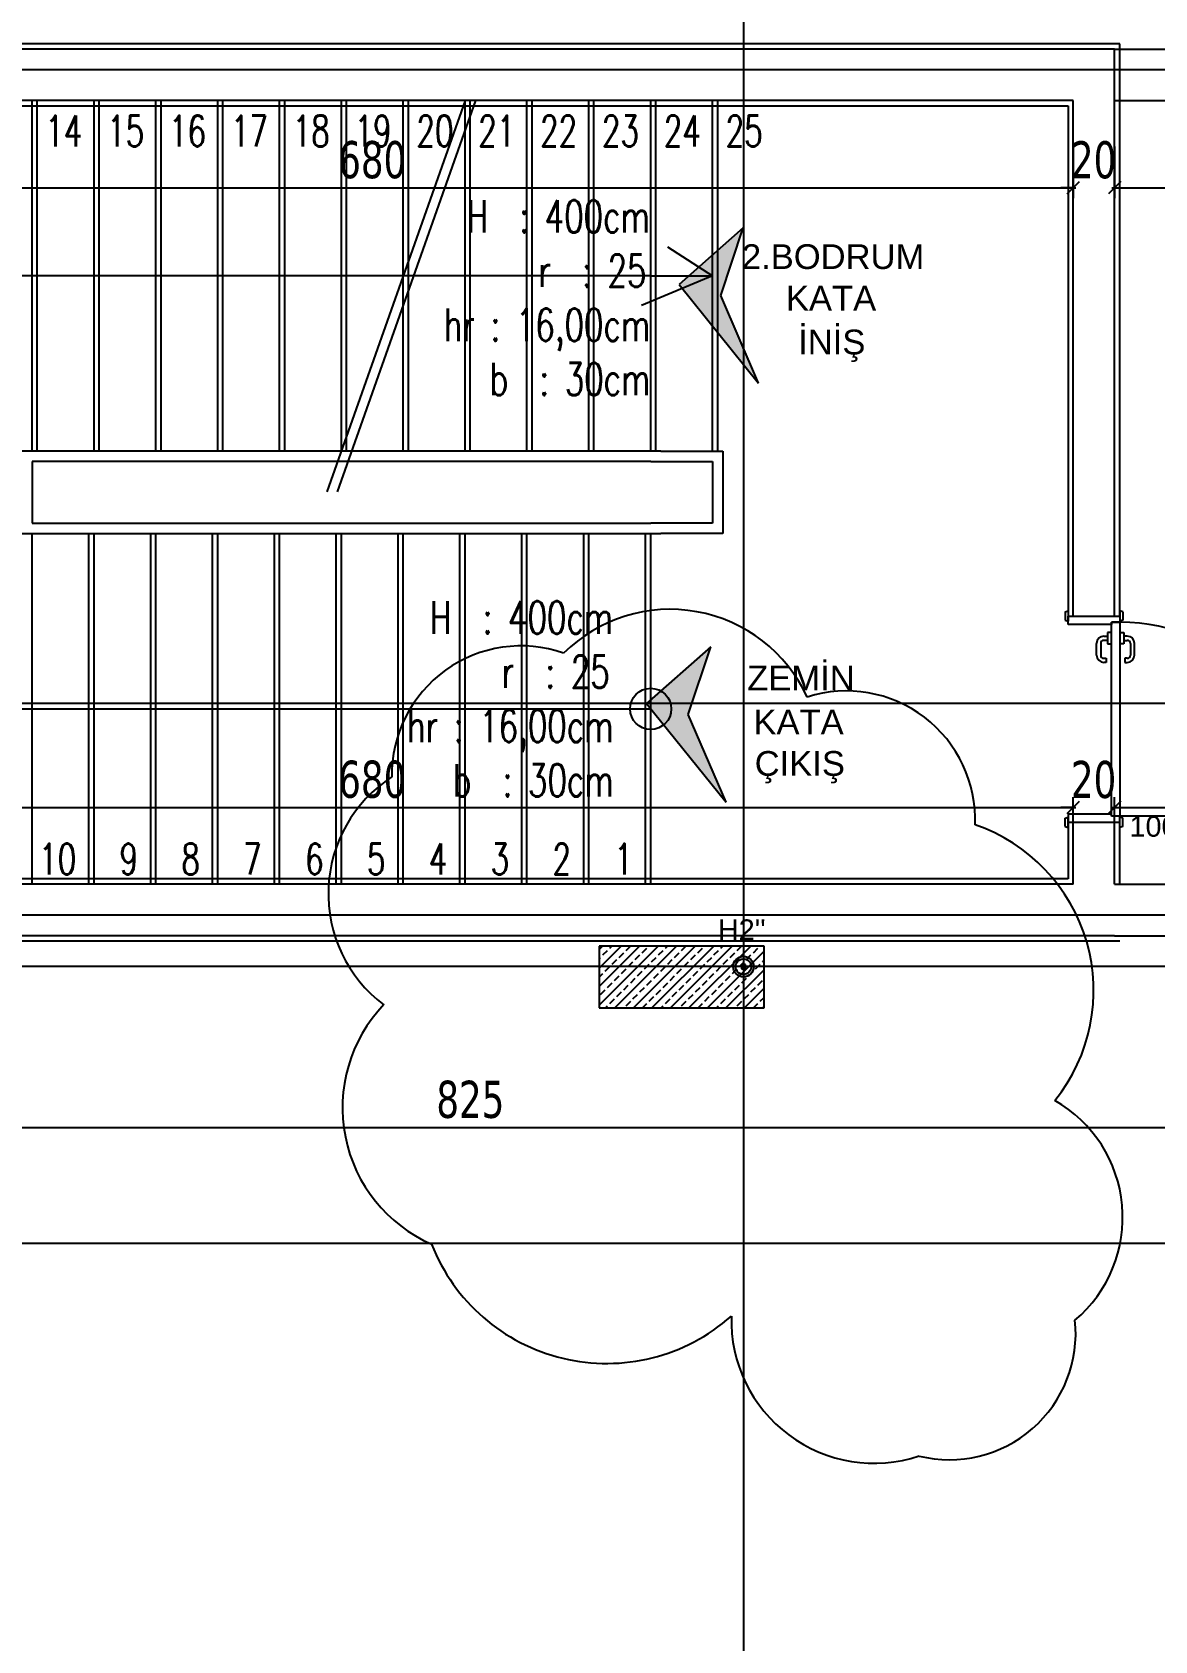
# Model space of a CAD drawing. Header units: millimetres. Extents: x 43168.9 to 43194.6, y -25545.1 to -25543.4.
# Drawn here: x 43170.3919 to 43170.5008, y -25544.6193 to -25544.4633 of the extents above; entities that cross this region are included whole.
import ezdxf
from ezdxf.enums import TextEntityAlignment as Align

# ---------------------------------------------------------------- set-up
doc = ezdxf.new("R2010")
doc.units = ezdxf.units.MM
doc.header["$LTSCALE"] = 200
for name, pattern in [('DASHDOT', [1, 0.5, -0.25, 0, -0.25]), ('DASHDOT2', [0.5, 0.25, -0.125, 0, -0.125]), ('HIDDEN2', [0.1875, 0.125, -0.0625])]:
    doc.linetypes.add(name, pattern=pattern)
for name, color, linetype in [('aks_sgh', 5, 'DASHDOT2'), ('dograma_sgh', 43, 'Continuous'), ('duv_sgh', 4, 'Continuous'), ('izd-alt_sgh', 8, 'HIDDEN2'), ('kesitcizgisi_sgh', 22, 'Continuous'), ('kolon-b.a_sgh', 6, 'Continuous'), ('merdi_sgh', 3, 'Continuous'), ('olcuic_sgh', 183, 'Continuous'), ('poz_sgh', 12, 'Continuous'), ('sembol_sgh', 8, 'Continuous'), ('siva_sgh', 145, 'Continuous'), ('tarama-betonarme_sgh', 223, 'Continuous'), ('yazi-genel_sgh', 7, 'Continuous'), ('yazi-merdi_sgh', 9, 'Continuous')]:
    doc.layers.add(name, color=color, linetype=linetype)
doc.styles.add('1-200', font='arial.ttf', dxfattribs={"height": 60})
doc.styles.add('dim', font='VERDANA.TTF', dxfattribs={"width": 0.7})
doc.styles.add('text2', font='arial.ttf')
doc.styles.add('text3', font='simplex8.shx', dxfattribs={"width": 0.7})

msp = doc.modelspace()

# ---------------------------------------------------------------- hatches: boundary and pattern name
for points in [[(43170.46086, -25544.48227), (43170.45465, -25544.48775), (43170.46234, -25544.49732), (43170.45867, -25544.48883)], [(43170.4577, -25544.52291), (43170.45149, -25544.52839), (43170.45919, -25544.53797), (43170.45552, -25544.52947)]]:
    msp.add_hatch(color=251).paths.add_polyline_path(points)
h = msp.add_hatch(color=256)
edge = h.paths.add_edge_path()
edge.add_arc((43170.46088, -25544.55392), 0.001, 0, 360)
edge = h.paths.add_edge_path(flags=16)
edge.add_arc((43170.46088, -25544.55392), 0.00075, 0, 360)

# ---------------------------------------------------------------- linework, layer by layer
at = {"color": 0, "linetype": 'ByBlock', "lineweight": -2}
for p, q in [((43170.49228, -25544.47897), (43170.49348, -25544.47777)), ((43170.49228, -25544.47897), (43170.49348, -25544.47777)), ((43170.49748, -25544.47777), (43170.49628, -25544.47897)), ((43170.49748, -25544.47777), (43170.49628, -25544.47897)), ((43170.49228, -25544.53907), (43170.49348, -25544.53787)), ((43170.49228, -25544.53907), (43170.49348, -25544.53787)), ((43170.49748, -25544.53787), (43170.49628, -25544.53907)), ((43170.49748, -25544.53787), (43170.49628, -25544.53907)), ((43170.46108, -25544.55372), (43170.46068, -25544.55372)), ((43170.46068, -25544.55372), (43170.46068, -25544.55412)), ((43170.46095, -25544.55385), (43170.46081, -25544.55399)), ((43170.46095, -25544.55399), (43170.46081, -25544.55385)), ((43170.46108, -25544.55412), (43170.46108, -25544.55372)), ((43170.46068, -25544.55412), (43170.46108, -25544.55412))]:
    msp.add_line(p, q, dxfattribs=at)
at = {"color": 0}
for p, q in [((43170.46086, -25544.48227), (43170.45465, -25544.48775)), ((43170.45867, -25544.48883), (43170.46086, -25544.48227)), ((43170.45465, -25544.48775), (43170.46234, -25544.49732)), ((43170.46234, -25544.49732), (43170.45867, -25544.48883)), ((43170.4577, -25544.52291), (43170.45149, -25544.52839)), ((43170.45552, -25544.52947), (43170.4577, -25544.52291)), ((43170.45149, -25544.52839), (43170.45919, -25544.53797)), ((43170.45919, -25544.53797), (43170.45552, -25544.52947))]:
    msp.add_line(p, q, dxfattribs=at)
at = {"color": 0, "linetype": 'Continuous', "lineweight": -2}
for radius in [0.001, 0.00075]:
    msp.add_circle((43170.46088, -25544.55392), radius, dxfattribs=at)
for centre, radius, start, end in [((43170.45376, -25544.53392), 0.01466, 24.7819, 134.7819), ((43170.4393, -25544.53535), 0.01254, 70.778, 180.778), ((43170.47087, -25544.53967), 0.01249, 357.7071, 107.7071), ((43170.4341, -25544.54684), 0.01349, 122.9897, 232.9897), ((43170.47786, -25544.55625), 0.01699, 321.1707, 71.1707), ((43170.43645, -25544.5676), 0.01447, 136.3145, 246.3145), ((43170.48461, -25544.57824), 0.01306, 310.1966, 60.1966), ((43170.44761, -25544.57416), 0.01825, 201.5094, 311.5094), ((43170.47356, -25544.58823), 0.01386, 178.3368, 288.3368), ((43170.48087, -25544.58951), 0.01224, 256.0702, 6.0702)]:
    msp.add_arc(centre, radius, start, end)
at = {"layer": 'aks_sgh'}
for p, q in [((43170.46088, -25543.74092), (43170.46088, -25544.78992)), ((43171.17088, -25544.46692), (43170.19488, -25544.46692)), ((43171.17088, -25544.54892), (43170.19488, -25544.54892)), ((43171.17088, -25544.55392), (43170.19488, -25544.55392))]:
    msp.add_line(p, q, dxfattribs=at)
at = {"layer": 'dograma_sgh'}
for p, q in [((43170.49208, -25544.51952), (43170.49238, -25544.51942)), ((43170.49208, -25544.51952), (43170.49208, -25544.52032)), ((43170.49238, -25544.51942), (43170.49238, -25544.52042)), ((43170.49768, -25544.51952), (43170.49738, -25544.51942)), ((43170.49738, -25544.51942), (43170.49738, -25544.52042)), ((43170.49768, -25544.51952), (43170.49768, -25544.52032)), ((43170.49208, -25544.52032), (43170.49238, -25544.52042)), ((43170.49238, -25544.51992), (43170.49738, -25544.51992)), ((43170.49238, -25544.52072), (43170.49238, -25544.51992)), ((43170.49658, -25544.52072), (43170.49238, -25544.52072)), ((43170.49658, -25544.52052), (43170.49738, -25544.52052)), ((43170.49658, -25544.53932), (43170.49658, -25544.52052)), ((43170.49708, -25544.52052), (43170.49658, -25544.52052)), ((43170.49658, -25544.52052), (43170.49658, -25544.52072)), ((43170.49738, -25544.52052), (43170.49708, -25544.52052)), ((43170.49738, -25544.51992), (43170.49738, -25544.52052)), ((43170.49768, -25544.52032), (43170.49738, -25544.52042)), ((43170.49738, -25544.52052), (43170.49738, -25544.53932)), ((43170.49514, -25544.52371), (43170.49514, -25544.52257)), ((43170.49554, -25544.52257), (43170.49554, -25544.52371)), ((43170.49584, -25544.52187), (43170.49618, -25544.52187)), ((43170.49618, -25544.52227), (43170.49584, -25544.52227)), ((43170.49658, -25544.52152), (43170.49618, -25544.52152)), ((43170.49618, -25544.52152), (43170.49618, -25544.52262)), ((43170.49618, -25544.52262), (43170.49658, -25544.52262)), ((43170.49738, -25544.52152), (43170.49778, -25544.52152)), ((43170.49778, -25544.52262), (43170.49738, -25544.52262)), ((43170.49778, -25544.52152), (43170.49778, -25544.52262)), ((43170.49812, -25544.52187), (43170.49778, -25544.52187)), ((43170.49778, -25544.52227), (43170.49812, -25544.52227)), ((43170.49842, -25544.52257), (43170.49842, -25544.52371)), ((43170.49882, -25544.52371), (43170.49882, -25544.52257)), ((43170.49584, -25544.52401), (43170.49608, -25544.52401)), ((43170.49608, -25544.52401), (43170.49608, -25544.52441)), ((43170.49812, -25544.52401), (43170.49788, -25544.52401)), ((43170.49788, -25544.52401), (43170.49788, -25544.52441)), ((43170.49608, -25544.52441), (43170.49584, -25544.52441)), ((43170.49788, -25544.52441), (43170.49812, -25544.52441)), ((43170.49208, -25544.53952), (43170.49238, -25544.53942)), ((43170.49208, -25544.54032), (43170.49208, -25544.53952)), ((43170.49658, -25544.53912), (43170.49238, -25544.53912)), ((43170.49238, -25544.53912), (43170.49238, -25544.53992)), ((43170.49238, -25544.54042), (43170.49238, -25544.53942)), ((43170.49238, -25544.53992), (43170.49738, -25544.53992)), ((43170.49658, -25544.53932), (43170.49658, -25544.53912)), ((43170.49738, -25544.53932), (43170.49658, -25544.53932)), ((43170.49708, -25544.53932), (43170.49658, -25544.53932)), ((43170.49738, -25544.53932), (43170.49708, -25544.53932)), ((43170.49738, -25544.53992), (43170.49738, -25544.53932)), ((43170.49768, -25544.53952), (43170.49738, -25544.53942)), ((43170.49738, -25544.54042), (43170.49738, -25544.53942)), ((43170.49768, -25544.54032), (43170.49768, -25544.53952)), ((43170.49208, -25544.54032), (43170.49238, -25544.54042)), ((43170.49768, -25544.54032), (43170.49738, -25544.54042))]:
    msp.add_line(p, q, dxfattribs=at)
at = {"layer": 'dograma_sgh', "color": 145}
msp.add_line((43170.51618, -25544.53932), (43170.49738, -25544.53932), dxfattribs=at)
msp.add_arc((43170.49738, -25544.53932), 0.0188, 0, 90, dxfattribs=at)
at = {"layer": 'dograma_sgh'}
for centre, radius, start, end in [((43170.49584, -25544.52257), 0.0007, 90, 180), ((43170.49584, -25544.52257), 0.0003, 90, 180), ((43170.49812, -25544.52257), 0.0007, 360, 90), ((43170.49812, -25544.52257), 0.0003, 360, 90), ((43170.49584, -25544.52371), 0.0007, 180, 270), ((43170.49584, -25544.52371), 0.0003, 180, 270), ((43170.49812, -25544.52371), 0.0003, 270, 360), ((43170.49812, -25544.52371), 0.0007, 270, 360)]:
    msp.add_arc(centre, radius, start, end, dxfattribs=at)
at = {"layer": 'duv_sgh'}
for p, q in [((43170.49688, -25544.46492), (43170.35188, -25544.46492)), ((43170.49688, -25544.46492), (43170.51688, -25544.46492)), ((43170.49688, -25544.51992), (43170.49688, -25544.46492)), ((43170.49288, -25544.46992), (43170.35688, -25544.46992)), ((43170.49288, -25544.51992), (43170.49288, -25544.46992)), ((43170.49688, -25544.46992), (43170.51688, -25544.46992)), ((43170.49238, -25544.51992), (43170.49738, -25544.51992)), ((43170.49238, -25544.53992), (43170.49738, -25544.53992)), ((43170.49288, -25544.54592), (43170.49288, -25544.53992)), ((43170.49688, -25544.54592), (43170.49688, -25544.53992)), ((43170.49288, -25544.54592), (43170.35688, -25544.54592)), ((43170.49688, -25544.54592), (43170.51688, -25544.54592)), ((43170.49688, -25544.54592), (43170.49688, -25544.54592)), ((43170.49688, -25544.55092), (43170.35188, -25544.55092)), ((43170.49688, -25544.55092), (43170.51688, -25544.55092))]:
    msp.add_line(p, q, dxfattribs=at)
at = {"layer": 'izd-alt_sgh'}
for p, q in [((43170.39238, -25544.50392), (43170.39238, -25544.46992)), ((43170.39838, -25544.50392), (43170.39838, -25544.46992)), ((43170.40438, -25544.50392), (43170.40438, -25544.46992)), ((43170.41038, -25544.50392), (43170.41038, -25544.46992)), ((43170.41638, -25544.50392), (43170.41638, -25544.46992)), ((43170.42238, -25544.50392), (43170.42238, -25544.46992)), ((43170.42838, -25544.50392), (43170.42838, -25544.46992)), ((43170.43438, -25544.50392), (43170.43438, -25544.46992)), ((43170.44038, -25544.50392), (43170.44038, -25544.46992)), ((43170.44638, -25544.50392), (43170.44638, -25544.46992)), ((43170.45238, -25544.50392), (43170.45238, -25544.46992)), ((43170.45838, -25544.50392), (43170.45838, -25544.46992)), ((43170.39738, -25544.54592), (43170.39738, -25544.51192)), ((43170.40338, -25544.54592), (43170.40338, -25544.51192)), ((43170.40938, -25544.54592), (43170.40938, -25544.51192)), ((43170.41538, -25544.54592), (43170.41538, -25544.51192)), ((43170.42138, -25544.54592), (43170.42138, -25544.51192)), ((43170.42738, -25544.54592), (43170.42738, -25544.51192)), ((43170.43338, -25544.54592), (43170.43338, -25544.51192)), ((43170.43938, -25544.54592), (43170.43938, -25544.51192)), ((43170.44538, -25544.54592), (43170.44538, -25544.51192)), ((43170.45138, -25544.54592), (43170.45138, -25544.51192))]:
    msp.add_line(p, q, dxfattribs=at)
at = {"layer": 'kesitcizgisi_sgh', "linetype": 'DASHDOT'}
msp.add_line((43170.24963, -25544.52837), (43171.04213, -25544.52837), dxfattribs=at)
at = {"layer": 'kolon-b.a_sgh'}
for p, q in [((43170.46288, -25544.55192), (43170.44688, -25544.55192)), ((43170.44688, -25544.55192), (43170.44688, -25544.55792)), ((43170.46288, -25544.55792), (43170.46288, -25544.55192)), ((43170.44688, -25544.55792), (43170.46288, -25544.55792))]:
    msp.add_line(p, q, dxfattribs=at)
at = {"layer": 'merdi_sgh'}
for p, q in [((43170.39188, -25544.50392), (43170.39188, -25544.46992)), ((43170.39788, -25544.50392), (43170.39788, -25544.46992)), ((43170.40388, -25544.50392), (43170.40388, -25544.46992)), ((43170.40988, -25544.50392), (43170.40988, -25544.46992)), ((43170.41588, -25544.50392), (43170.41588, -25544.46992)), ((43170.42188, -25544.50392), (43170.42188, -25544.46992)), ((43170.42788, -25544.50392), (43170.42788, -25544.46992)), ((43170.43388, -25544.50392), (43170.43388, -25544.46992)), ((43170.43988, -25544.50392), (43170.43988, -25544.46992)), ((43170.44588, -25544.50392), (43170.44588, -25544.46992)), ((43170.45188, -25544.50392), (43170.45188, -25544.46992)), ((43170.45788, -25544.50392), (43170.45788, -25544.46992)), ((43170.39188, -25544.54592), (43170.39188, -25544.51192)), ((43170.39788, -25544.54592), (43170.39788, -25544.51192)), ((43170.40388, -25544.54592), (43170.40388, -25544.51192)), ((43170.40988, -25544.54592), (43170.40988, -25544.51192)), ((43170.41588, -25544.54592), (43170.41588, -25544.51192)), ((43170.42188, -25544.54592), (43170.42188, -25544.51192)), ((43170.42788, -25544.54592), (43170.42788, -25544.51192)), ((43170.43388, -25544.54592), (43170.43388, -25544.51192)), ((43170.43988, -25544.54592), (43170.43988, -25544.51192)), ((43170.44588, -25544.54592), (43170.44588, -25544.51192)), ((43170.45188, -25544.54592), (43170.45188, -25544.51192))]:
    msp.add_line(p, q, dxfattribs=at)
at = {"layer": 'merdi_sgh', "color": 43}
for p, q in [((43170.39688, -25544.50392), (43170.39088, -25544.50392)), ((43170.45288, -25544.50392), (43170.39688, -25544.50392)), ((43170.45288, -25544.50392), (43170.45888, -25544.50392)), ((43170.45888, -25544.50392), (43170.45888, -25544.51192)), ((43170.39788, -25544.50492), (43170.39188, -25544.50492)), ((43170.39188, -25544.50492), (43170.39188, -25544.51092)), ((43170.45188, -25544.50492), (43170.39788, -25544.50492)), ((43170.45188, -25544.50492), (43170.45788, -25544.50492)), ((43170.45788, -25544.50492), (43170.45788, -25544.51092)), ((43170.39188, -25544.51092), (43170.39788, -25544.51092)), ((43170.39788, -25544.51092), (43170.45188, -25544.51092)), ((43170.45788, -25544.51092), (43170.45188, -25544.51092)), ((43170.39088, -25544.51192), (43170.39688, -25544.51192)), ((43170.39688, -25544.51192), (43170.45288, -25544.51192)), ((43170.45888, -25544.51192), (43170.45288, -25544.51192))]:
    msp.add_line(p, q, dxfattribs=at)
at = {"layer": 'olcuic_sgh'}
for p, q in [((43170.49288, -25544.47437), (43170.49288, -25544.47937)), ((43170.49288, -25544.47437), (43170.49288, -25544.47937)), ((43170.49688, -25544.47437), (43170.49688, -25544.47937)), ((43170.49688, -25544.47437), (43170.49688, -25544.47937)), ((43170.35663, -25544.47837), (43170.49313, -25544.47837)), ((43170.49288, -25544.47837), (43170.49168, -25544.47837)), ((43170.49663, -25544.47837), (43170.54113, -25544.47837)), ((43170.49688, -25544.47837), (43170.49808, -25544.47837)), ((43170.49288, -25544.54247), (43170.49288, -25544.53747)), ((43170.49288, -25544.54247), (43170.49288, -25544.53747)), ((43170.49688, -25544.54247), (43170.49688, -25544.53747)), ((43170.49688, -25544.54247), (43170.49688, -25544.53747)), ((43170.35663, -25544.53847), (43170.49313, -25544.53847)), ((43170.49288, -25544.53847), (43170.49168, -25544.53847)), ((43170.49663, -25544.53847), (43170.51713, -25544.53847)), ((43170.49688, -25544.53847), (43170.49808, -25544.53847)), ((43170.35163, -25544.56951), (43170.51713, -25544.56951)), ((43170.35163, -25544.58076), (43171.02013, -25544.58076))]:
    msp.add_line(p, q, dxfattribs=at)
at = {"layer": 'sembol_sgh'}
for p, q in [((43170.43388, -25544.46992), (43170.42048, -25544.50788)), ((43170.43488, -25544.46992), (43170.42148, -25544.50788)), ((43170.45351, -25544.48409), (43170.45788, -25544.48692)), ((43170.45188, -25544.48692), (43170.37988, -25544.48692)), ((43170.45788, -25544.48692), (43170.451, -25544.48979)), ((43170.45188, -25544.48692), (43170.45788, -25544.48692)), ((43170.37988, -25544.52892), (43170.44588, -25544.52892)), ((43170.44588, -25544.52892), (43170.45188, -25544.52892))]:
    msp.add_line(p, q, dxfattribs=at)
msp.add_circle((43170.45188, -25544.52892), 0.002, dxfattribs=at)
at = {"layer": 'siva_sgh'}
for p, q in [((43170.49738, -25544.46442), (43170.35138, -25544.46442)), ((43170.49738, -25544.51992), (43170.49738, -25544.46442)), ((43170.35138, -25544.47042), (43170.49238, -25544.47042)), ((43170.49238, -25544.47042), (43170.49238, -25544.51992)), ((43170.49238, -25544.53992), (43170.49238, -25544.54542)), ((43170.49738, -25544.54592), (43170.49738, -25544.53992)), ((43170.49238, -25544.54542), (43170.35138, -25544.54542)), ((43170.35138, -25544.55142), (43170.49738, -25544.55142)), ((43170.49738, -25544.55142), (43170.49738, -25544.55142))]:
    msp.add_line(p, q, dxfattribs=at)
at = {"layer": 'tarama-betonarme_sgh'}
for p, q in [((43170.44688, -25544.55226), (43170.44722, -25544.55192)), ((43170.44688, -25544.55406), (43170.44901, -25544.55192)), ((43170.44688, -25544.55585), (43170.45081, -25544.55192)), ((43170.44688, -25544.55765), (43170.45261, -25544.55192)), ((43170.44724, -25544.55279), (43170.44769, -25544.55234)), ((43170.44792, -25544.55212), (43170.44812, -25544.55192)), ((43170.4484, -25544.55792), (43170.4544, -25544.55192)), ((43170.44949, -25544.55234), (43170.44991, -25544.55192)), ((43170.4502, -25544.55792), (43170.4562, -25544.55192)), ((43170.45106, -25544.55257), (43170.45151, -25544.55212)), ((43170.452, -25544.55792), (43170.458, -25544.55192)), ((43170.45263, -25544.55279), (43170.45308, -25544.55234)), ((43170.45331, -25544.55212), (43170.4535, -25544.55192)), ((43170.45379, -25544.55792), (43170.45979, -25544.55192)), ((43170.45488, -25544.55234), (43170.4553, -25544.55192)), ((43170.45559, -25544.55792), (43170.46159, -25544.55192)), ((43170.45645, -25544.55257), (43170.4569, -25544.55212)), ((43170.45802, -25544.55279), (43170.45847, -25544.55234)), ((43170.45869, -25544.55212), (43170.45889, -25544.55192)), ((43170.46027, -25544.55234), (43170.46069, -25544.55192)), ((43170.46184, -25544.55257), (43170.46229, -25544.55212)), ((43170.44688, -25544.55316), (43170.44702, -25544.55302)), ((43170.44747, -25544.55436), (43170.44792, -25544.55391)), ((43170.44814, -25544.55369), (43170.44859, -25544.55324)), ((43170.44882, -25544.55302), (43170.44927, -25544.55257)), ((43170.44971, -25544.55391), (43170.45016, -25544.55346)), ((43170.45039, -25544.55324), (43170.45084, -25544.55279)), ((43170.45129, -25544.55414), (43170.45173, -25544.55369)), ((43170.45196, -25544.55346), (43170.45241, -25544.55302)), ((43170.45286, -25544.55436), (43170.45331, -25544.55391)), ((43170.45353, -25544.55369), (43170.45398, -25544.55324)), ((43170.4542, -25544.55302), (43170.45465, -25544.55257)), ((43170.4551, -25544.55391), (43170.45555, -25544.55346)), ((43170.45578, -25544.55324), (43170.45623, -25544.55279)), ((43170.45667, -25544.55414), (43170.45712, -25544.55369)), ((43170.45735, -25544.55346), (43170.4578, -25544.55302)), ((43170.45738, -25544.55792), (43170.46288, -25544.55242)), ((43170.45825, -25544.55436), (43170.45869, -25544.55391)), ((43170.45892, -25544.55369), (43170.45937, -25544.55324)), ((43170.45959, -25544.55302), (43170.46004, -25544.55257)), ((43170.46049, -25544.55391), (43170.46094, -25544.55346)), ((43170.46116, -25544.55324), (43170.46161, -25544.55279)), ((43170.46206, -25544.55414), (43170.46251, -25544.55369)), ((43170.46274, -25544.55346), (43170.46288, -25544.55332)), ((43170.44688, -25544.55495), (43170.44724, -25544.55459)), ((43170.44769, -25544.55593), (43170.44814, -25544.55549)), ((43170.44837, -25544.55526), (43170.44882, -25544.55481)), ((43170.44904, -25544.55459), (43170.44949, -25544.55414)), ((43170.44994, -25544.55549), (43170.45039, -25544.55504)), ((43170.45061, -25544.55481), (43170.45106, -25544.55436)), ((43170.45151, -25544.55571), (43170.45196, -25544.55526)), ((43170.45218, -25544.55504), (43170.45263, -25544.55459)), ((43170.45308, -25544.55593), (43170.45353, -25544.55549)), ((43170.45376, -25544.55526), (43170.4542, -25544.55481)), ((43170.45443, -25544.55459), (43170.45488, -25544.55414)), ((43170.45533, -25544.55549), (43170.45578, -25544.55504)), ((43170.456, -25544.55481), (43170.45645, -25544.55436)), ((43170.4569, -25544.55571), (43170.45735, -25544.55526)), ((43170.45757, -25544.55504), (43170.45802, -25544.55459)), ((43170.45847, -25544.55593), (43170.45892, -25544.55549)), ((43170.45914, -25544.55526), (43170.45959, -25544.55481)), ((43170.45918, -25544.55792), (43170.46288, -25544.55422)), ((43170.45982, -25544.55459), (43170.46027, -25544.55414)), ((43170.46072, -25544.55549), (43170.46116, -25544.55504)), ((43170.46139, -25544.55481), (43170.46184, -25544.55436)), ((43170.46229, -25544.55571), (43170.46274, -25544.55526)), ((43170.44702, -25544.55661), (43170.44747, -25544.55616)), ((43170.44792, -25544.55751), (43170.44837, -25544.55706)), ((43170.44859, -25544.55683), (43170.44904, -25544.55638)), ((43170.44927, -25544.55616), (43170.44971, -25544.55571)), ((43170.45016, -25544.55706), (43170.45061, -25544.55661)), ((43170.45084, -25544.55638), (43170.45129, -25544.55593)), ((43170.45173, -25544.55728), (43170.45218, -25544.55683)), ((43170.45241, -25544.55661), (43170.45286, -25544.55616)), ((43170.45331, -25544.55751), (43170.45376, -25544.55706)), ((43170.45398, -25544.55683), (43170.45443, -25544.55638)), ((43170.45465, -25544.55616), (43170.4551, -25544.55571)), ((43170.45555, -25544.55706), (43170.456, -25544.55661)), ((43170.45623, -25544.55638), (43170.45667, -25544.55593)), ((43170.45712, -25544.55728), (43170.45757, -25544.55683)), ((43170.4578, -25544.55661), (43170.45825, -25544.55616)), ((43170.45869, -25544.55751), (43170.45914, -25544.55706)), ((43170.45937, -25544.55683), (43170.45982, -25544.55638)), ((43170.46004, -25544.55616), (43170.46049, -25544.55571)), ((43170.46094, -25544.55706), (43170.46139, -25544.55661)), ((43170.46098, -25544.55792), (43170.46288, -25544.55602)), ((43170.46161, -25544.55638), (43170.46206, -25544.55593)), ((43170.46251, -25544.55728), (43170.46288, -25544.55691)), ((43170.4475, -25544.55792), (43170.44769, -25544.55773)), ((43170.44949, -25544.55773), (43170.44994, -25544.55728)), ((43170.4511, -25544.55792), (43170.45151, -25544.55751)), ((43170.45289, -25544.55792), (43170.45308, -25544.55773)), ((43170.45488, -25544.55773), (43170.45533, -25544.55728)), ((43170.45649, -25544.55792), (43170.4569, -25544.55751)), ((43170.45828, -25544.55792), (43170.45847, -25544.55773)), ((43170.46027, -25544.55773), (43170.46072, -25544.55728)), ((43170.46187, -25544.55792), (43170.46229, -25544.55751)), ((43170.46277, -25544.55792), (43170.46288, -25544.55781))]:
    msp.add_line(p, q, dxfattribs=at)

# ---------------------------------------------------------------- texts
at = {"layer": 'aks_sgh', "style": '1-200'}
msp.add_text("H2''", height=0.002, rotation=0, dxfattribs=at).set_placement((43170.4584, -25544.55134))
at = {"layer": 'olcuic_sgh', "color": 2, "style": 'dim', "width": 0.7}
for s, p in [('680', (43170.42157, -25544.47744)), ('20', (43170.49265, -25544.47745)), ('680', (43170.42157, -25544.53754)), ('20', (43170.49265, -25544.53756)), ('825', (43170.43109, -25544.56859))]:
    msp.add_text(s, height=0.0036, dxfattribs=at).set_placement(p)
at = {"layer": 'poz_sgh', "style": 'text2'}
msp.add_text('100/220', height=0.002, dxfattribs=at).set_placement((43170.50338, -25544.54132), align=Align.CENTER)
at = {"layer": 'yazi-genel_sgh', "style": 'text2'}
for s, p in [('2.BODRUM ', (43170.46073, -25544.48625)), ('KATA', (43170.465, -25544.49028)), ('İNİŞ', (43170.46619, -25544.49453)), ('ZEMİN ', (43170.46124, -25544.52713)), ('KATA', (43170.46185, -25544.53139)), ('ÇIKIŞ', (43170.46197, -25544.53541))]:
    msp.add_text(s, height=0.0024, dxfattribs=at).set_placement(p)
at = {"layer": 'yazi-merdi_sgh', "style": 'text3', "width": 0.7}
for s, height, p in [('14', 0.003, (43170.39315, -25544.47436)), ('15', 0.003, (43170.39915, -25544.47436)), ('16', 0.003, (43170.40515, -25544.47436)), ('17', 0.003, (43170.41115, -25544.47436)), ('18', 0.003, (43170.41715, -25544.47436)), ('19', 0.003, (43170.42315, -25544.47436)), ('20', 0.003, (43170.42915, -25544.47436)), ('21', 0.003, (43170.43515, -25544.47436)), ('22', 0.003, (43170.44115, -25544.47436)), ('23', 0.003, (43170.44715, -25544.47436)), ('24', 0.003, (43170.45315, -25544.47436)), ('25', 0.003, (43170.45915, -25544.47436)), ('H  : 400cm', 0.00315, (43170.43404, -25544.48272)), ('r  : 25', 0.00315, (43170.44098, -25544.48798)), ('hr : 16,00cm', 0.00315, (43170.43181, -25544.49324)), ('b  : 30cm', 0.00315, (43170.43627, -25544.4985)), ('H  : 400cm', 0.00315, (43170.43048, -25544.52163)), ('r  : 25', 0.00315, (43170.43742, -25544.52689)), ('hr : 16,00cm', 0.00315, (43170.42825, -25544.53215)), ('b  : 30cm', 0.00315, (43170.4327, -25544.53742))]:
    msp.add_text(s, height=height, dxfattribs=at).set_placement(p)
for s, p in [('10', (43170.39615, -25544.54498)), ('9', (43170.40215, -25544.54498)), ('8', (43170.40815, -25544.54498)), ('7', (43170.41415, -25544.54498)), ('6', (43170.42015, -25544.54498)), ('5', (43170.42615, -25544.54498)), ('4', (43170.43215, -25544.54498)), ('3', (43170.43815, -25544.54498)), ('2', (43170.44415, -25544.54498)), ('1', (43170.45015, -25544.54498))]:
    msp.add_text(s, height=0.003, dxfattribs=at).set_placement(p, align=Align.RIGHT)

doc.saveas('drawing.dxf')
